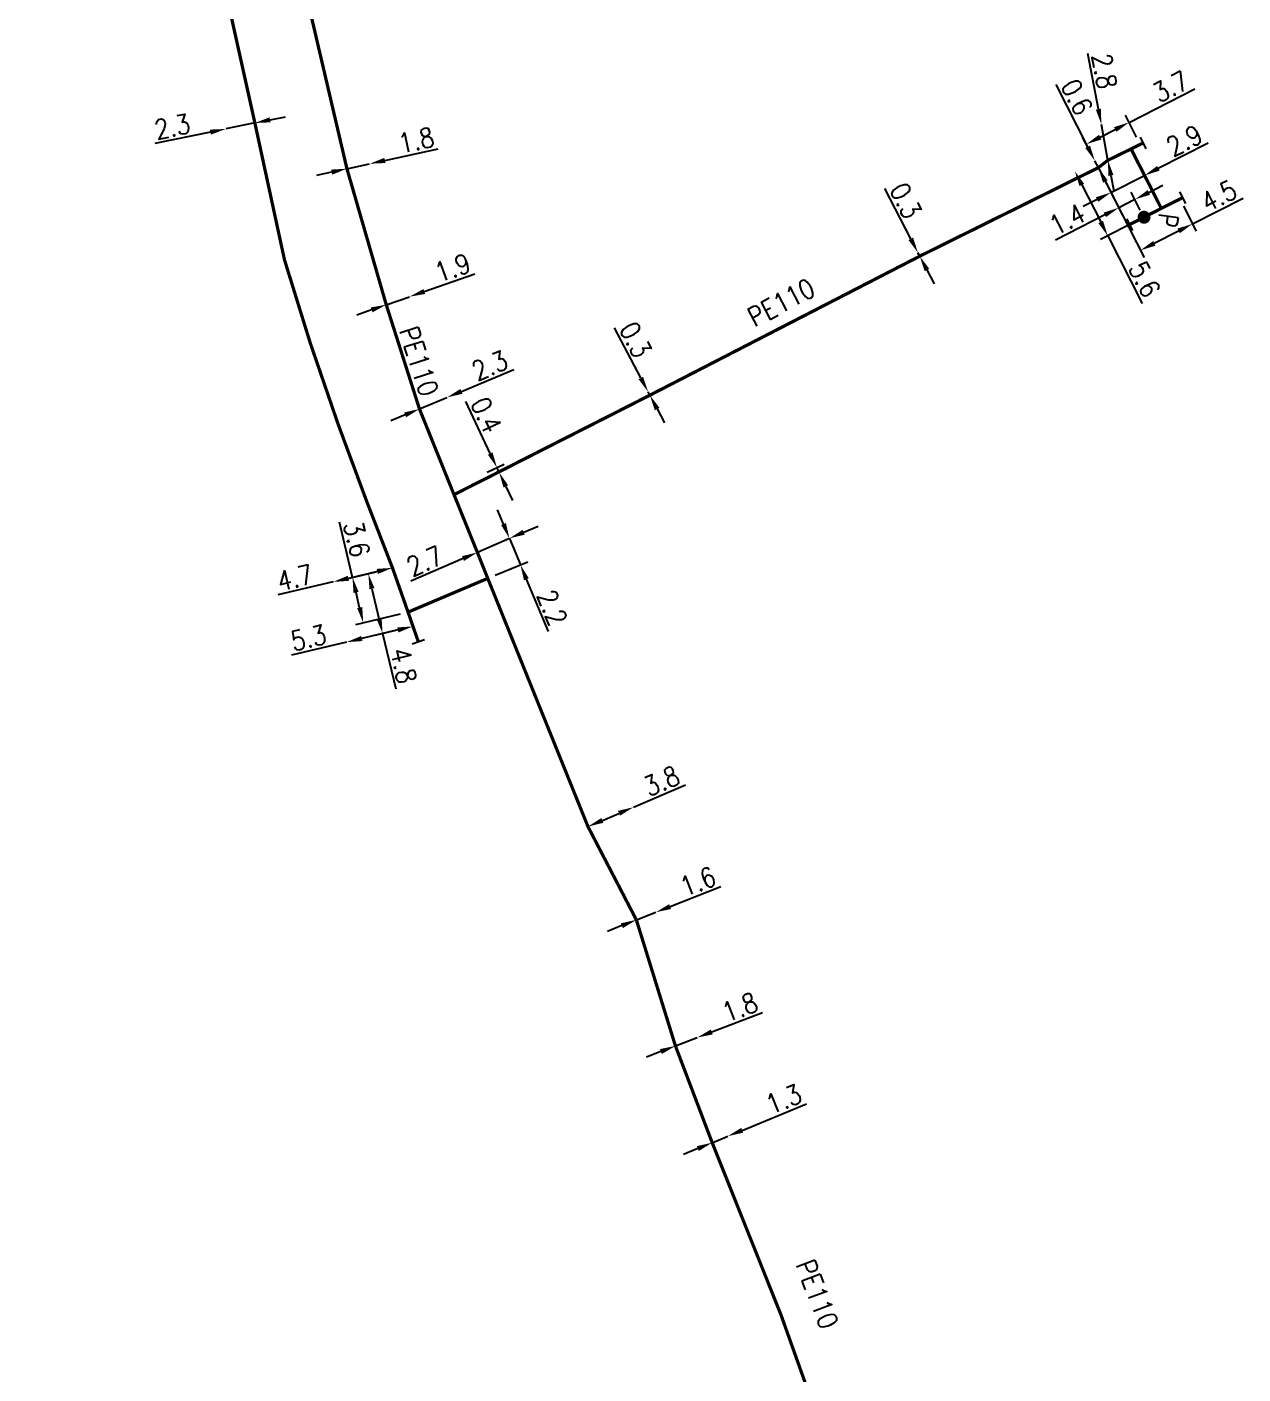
# Model space of a CAD drawing. Header units: millimetres. Extents: x 147000 to 147997, y 130417 to 131006.
# Drawn here: x 147065.5 to 147159.2, y 130820.4 to 130924.2 of the extents above; entities that cross this region are included whole.
import ezdxf
from ezdxf.enums import TextEntityAlignment as Align

# ---------------------------------------------------------------- set-up
doc = ezdxf.new("R2010")
doc.units = ezdxf.units.MM
doc.header["$PDMODE"] = 34
doc.linetypes.add('L_100_PE', pattern=[14, 10, -1.5, 1, -1.5])
doc.layers.get('0').update_dxf_attribs({"linetype": 'CONTINUOUS'})
doc.layers.get('Defpoints').update_dxf_attribs({"linetype": 'CONTINUOUS'})
for name, color, linetype in [('L_140', 3, 'CONTINUOUS'), ('L_300', 7, 'CONTINUOUS'), ('L_340', 7, 'CONTINUOUS')]:
    doc.layers.add(name, color=color, linetype=linetype)
doc.styles.add('G_ROMANS', font='ROMANS.SHX', dxfattribs={"width": 0.75})
doc.styles.get("Standard").update_dxf_attribs({"font": 'romans.shx', "width": 0.85})
doc.dimstyles.get("Standard").update_dxf_attribs({"dimtxt": 1.5, "dimasz": 1.2, "dimexe": 0.625, "dimexo": 0.625, "dimgap": 0.25, "dimtad": 1, "dimdec": 1, "dimzin": 0, "dimdsep": 46, "dimtxsty": 'Standard', "dimcen": -0.5, "dimadec": 0, "dimazin": 0, "dimtfac": 1, "dimtdec": 1, "dimtmove": 0, "dimatfit": 3, "dimfxl": 0, "dimtolj": 1, "dimtzin": 0, "dimarcsym": 0})

# ---------------------------------------------------------------- blocks, each defined once
blk = doc.blocks.new('L_340_07')
at = {"color": 0, "linetype": 'Continuous', "const_width": 0.25, "flags": 128}
blk.add_lwpolyline([(0, 0), (1.25, 0)], dxfattribs=at)
at = {"color": 0, "linetype": 'Continuous', "flags": 128}
blk.add_lwpolyline([(1.25, -0.5), (1.25, 0.5)], dxfattribs=at)
at = {"color": 0, "linetype": 'Continuous', "width": 0.75, "flags": 3}
for tag, p in [('DEF_LEG', (0.72, -3.47)), ('DEF_COUP', (0.72, -5.97)), ('DEF_TYPE', (0.72, -8.47))]:
    blk.add_attdef(tag, text='', height=1.2, dxfattribs=at).set_placement(p, align=Align.MIDDLE)
blk = doc.blocks.new('L_300_12')
at = {"color": 0, "linetype": 'Continuous', "const_width": 0.497, "flags": 128}
blk.add_lwpolyline([(-0.25, 0, 1), (0.25, 0, 1)], format="xyb", close=True, dxfattribs=at)
at = {"color": 0, "linetype": 'Continuous', "style": 'G_ROMANS', "width": 0.75}
blk.add_text('P', height=1.5, dxfattribs=at).set_placement((0, 1.85), align=Align.MIDDLE)
at = {"color": 0, "linetype": 'Continuous', "width": 0.75, "flags": 3}
for tag, p in [('DEF_LEG', (0, -5)), ('DEF_COUP', (0, -7.5)), ('DEF_TYPE', (0, -10))]:
    blk.add_attdef(tag, text='', height=1.2, dxfattribs=at).set_placement(p, align=Align.MIDDLE)
blk = doc.blocks.new('*D259')
at = {"layer": 'Defpoints', "color": 0, "linetype": 'Continuous', "transparency": 16777216}
for p in [(147094.99, 130903.44), (147094.99, 130903.44), (147093.19, 130902.82)]:
    blk.add_point(p, dxfattribs=at)
at = {"layer": 'L_140', "color": 0, "linetype": 'Continuous', "lineweight": -2, "transparency": 16777216}
for p, q in [((147096.12, 130903.84), (147100.02, 130905.2)), ((147093.19, 130902.82), (147094.99, 130903.44)), ((147092.06, 130902.42), (147090.93, 130902.02))]:
    blk.add_line(p, q, dxfattribs=at)
at = {"layer": 'L_140', "color": 0, "linetype": 'Continuous', "transparency": 16777216}
for points in [[(147096.05, 130904.03), (147096.19, 130903.65), (147094.99, 130903.44)], [(147092, 130902.61), (147092.13, 130902.23), (147093.19, 130902.82)]]:
    blk.add_solid(points, dxfattribs=at)
at = {"layer": 'L_140', "color": 0, "linetype": 'Continuous', "transparency": 16777216, "insert": (147098.3, 130905.66), "char_height": 1.5, "attachment_point": 5, "rotation": 19.2866}
blk.add_mtext('\\A1;1.9', dxfattribs=at)
blk = doc.blocks.new('*D260')
at = {"layer": 'Defpoints', "color": 0, "linetype": 'Continuous', "transparency": 16777216}
for p in [(147134.15, 130906.83), (147134.15, 130906.83), (147134.29, 130906.56)]:
    blk.add_point(p, dxfattribs=at)
at = {"layer": 'L_140', "color": 0, "linetype": 'Continuous', "lineweight": -2, "transparency": 16777216}
for p, q in [((147133.6, 130907.9), (147131.59, 130911.78)), ((147134.29, 130906.56), (147134.15, 130906.83)), ((147134.84, 130905.5), (147135.4, 130904.43))]:
    blk.add_line(p, q, dxfattribs=at)
at = {"layer": 'L_140', "color": 0, "linetype": 'Continuous', "transparency": 16777216}
for points in [[(147133.78, 130907.99), (147133.42, 130907.8), (147134.15, 130906.83)], [(147135.02, 130905.59), (147134.67, 130905.41), (147134.29, 130906.56)]]:
    blk.add_solid(points, dxfattribs=at)
at = {"layer": 'L_140', "color": 0, "linetype": 'Continuous', "transparency": 16777216, "insert": (147133.21, 130910.83), "char_height": 1.5, "attachment_point": 5, "rotation": 297.3893}
blk.add_mtext('\\A1;0.3', dxfattribs=at)
blk = doc.blocks.new('*D261')
at = {"layer": 'Defpoints', "color": 0, "linetype": 'Continuous', "transparency": 16777216}
for p in [(147147.78, 130913.91), (147147.78, 130913.91), (147148.05, 130913.38)]:
    blk.add_point(p, dxfattribs=at)
at = {"layer": 'L_140', "color": 0, "linetype": 'Continuous', "lineweight": -2, "transparency": 16777216}
for p, q in [((147147.23, 130914.98), (147144.79, 130919.78)), ((147148.05, 130913.38), (147147.78, 130913.91)), ((147148.59, 130912.31), (147149.14, 130911.24))]:
    blk.add_line(p, q, dxfattribs=at)
at = {"layer": 'L_140', "color": 0, "linetype": 'Continuous', "transparency": 16777216}
for points in [[(147147.41, 130915.07), (147147.05, 130914.89), (147147.78, 130913.91)], [(147148.77, 130912.4), (147148.41, 130912.22), (147148.05, 130913.38)]]:
    blk.add_solid(points, dxfattribs=at)
at = {"layer": 'L_140', "color": 0, "linetype": 'Continuous', "transparency": 16777216, "insert": (147146.4, 130918.82), "char_height": 1.5, "attachment_point": 5, "rotation": 297.0063}
blk.add_mtext('\\A1;0.6', dxfattribs=at)
blk = doc.blocks.new('*D262')
at = {"layer": 'Defpoints', "color": 0, "linetype": 'Continuous', "transparency": 16777216}
for p in [(147147.78, 130913.91), (147149.62, 130910.29), (147151.57, 130909.56)]:
    blk.add_point(p, dxfattribs=at)
at = {"layer": 'L_300', "color": 0, "linetype": 'Continuous', "lineweight": -2, "transparency": 16777216}
for p, q in [((147148.06, 130913.35), (147149.9, 130909.73)), ((147151.28, 130910.11), (147150.58, 130911.48)), ((147151.94, 130911.47), (147153.01, 130912.02)), ((147150.87, 130910.93), (147149.62, 130910.29)), ((147148.55, 130909.75), (147144.74, 130907.8))]:
    blk.add_line(p, q, dxfattribs=at)
at = {"layer": 'L_300', "color": 0, "linetype": 'Continuous', "transparency": 16777216}
for points in [[(147151.85, 130911.65), (147152.03, 130911.29), (147150.87, 130910.93)], [(147148.46, 130909.92), (147148.64, 130909.57), (147149.62, 130910.29)]]:
    blk.add_solid(points, dxfattribs=at)
at = {"layer": 'L_300', "color": 0, "linetype": 'Continuous', "transparency": 16777216, "insert": (147145.65, 130909.39), "char_height": 1.5, "attachment_point": 5, "rotation": 27.0076}
blk.add_mtext('\\A1;1.4', dxfattribs=at)
blk = doc.blocks.new('*D263')
at = {"layer": 'Defpoints', "color": 0, "linetype": 'Continuous', "transparency": 16777216}
for p in [(147102.68, 130884.82), (147102.68, 130884.82), (147100.21, 130883.74)]:
    blk.add_point(p, dxfattribs=at)
at = {"layer": 'L_140', "color": 0, "linetype": 'Continuous', "lineweight": -2, "transparency": 16777216}
for p, q in [((147103.78, 130885.29), (147104.89, 130885.77)), ((147102.68, 130884.82), (147100.21, 130883.74)), ((147099.11, 130883.26), (147095.09, 130881.53))]:
    blk.add_line(p, q, dxfattribs=at)
at = {"layer": 'L_140', "color": 0, "linetype": 'Continuous', "transparency": 16777216}
for points in [[(147103.7, 130885.48), (147103.86, 130885.11), (147102.68, 130884.82)], [(147099.03, 130883.45), (147099.18, 130883.08), (147100.21, 130883.74)]]:
    blk.add_solid(points, dxfattribs=at)
at = {"layer": 'L_140', "color": 0, "linetype": 'Continuous', "transparency": 16777216, "insert": (147096.15, 130883.07), "char_height": 1.5, "attachment_point": 5, "rotation": 23.4363}
blk.add_mtext('\\A1;2.7', dxfattribs=at)
blk = doc.blocks.new('*D264')
at = {"layer": 'Defpoints', "color": 0, "linetype": 'Continuous', "transparency": 16777216}
for p in [(147095.25, 130878.04), (147090.14, 130876.83), (147090.14, 130876.83)]:
    blk.add_point(p, dxfattribs=at)
at = {"layer": 'L_340', "color": 0, "linetype": 'Continuous', "lineweight": -2, "transparency": 16777216}
for p, q in [((147095.11, 130878.65), (147095.11, 130878.65)), ((147094.08, 130877.77), (147091.31, 130877.11)), ((147090.14, 130876.83), (147085.89, 130875.82))]:
    blk.add_line(p, q, dxfattribs=at)
at = {"layer": 'L_340', "color": 0, "linetype": 'Continuous', "transparency": 16777216}
for points in [[(147091.26, 130877.3), (147091.36, 130876.91), (147090.14, 130876.83)], [(147094.04, 130877.96), (147094.13, 130877.57), (147095.25, 130878.04)]]:
    blk.add_solid(points, dxfattribs=at)
at = {"layer": 'L_340', "color": 0, "linetype": 'Continuous', "transparency": 16777216, "insert": (147087.2, 130877.16), "char_height": 1.5, "attachment_point": 5, "rotation": 13.3518}
blk.add_mtext('\\A1;5.3', dxfattribs=at)
blk = doc.blocks.new('*D179')
at = {"layer": 'Defpoints', "color": 0, "linetype": 'Continuous', "transparency": 16777216}
for p in [(147091.91, 130913.68), (147091.91, 130913.68), (147090.16, 130913.3)]:
    blk.add_point(p, dxfattribs=at)
at = {"layer": 'L_140', "color": 0, "linetype": 'Continuous', "lineweight": -2, "transparency": 16777216}
for p, q in [((147093.09, 130913.94), (147097.18, 130914.84)), ((147090.16, 130913.3), (147091.91, 130913.68)), ((147088.98, 130913.04), (147087.81, 130912.78))]:
    blk.add_line(p, q, dxfattribs=at)
at = {"layer": 'L_140', "color": 0, "linetype": 'Continuous', "transparency": 16777216}
for points in [[(147093.04, 130914.13), (147093.13, 130913.74), (147091.91, 130913.68)], [(147088.94, 130913.23), (147089.03, 130912.84), (147090.16, 130913.3)]]:
    blk.add_solid(points, dxfattribs=at)
at = {"layer": 'L_140', "color": 0, "linetype": 'Continuous', "transparency": 16777216, "insert": (147095.5, 130915.49), "char_height": 1.5, "attachment_point": 5, "rotation": 12.3857}
blk.add_mtext('\\A1;1.8', dxfattribs=at)
blk = doc.blocks.new('*D180')
at = {"layer": 'Defpoints', "color": 0, "linetype": 'Continuous', "transparency": 16777216}
for p in [(147100.4, 130889.64), (147101.72, 130890.27), (147100.57, 130889.28)]:
    blk.add_point(p, dxfattribs=at)
at = {"layer": 'L_140', "color": 0, "linetype": 'Continuous', "lineweight": -2, "transparency": 16777216}
for p, q in [((147101.2, 130891.35), (147099.31, 130895.36)), ((147100.96, 130889.91), (147102.28, 130890.53)), ((147101.13, 130889.55), (147102.45, 130890.17)), ((147101.89, 130889.91), (147101.72, 130890.27)), ((147102.4, 130888.82), (147102.92, 130887.74))]:
    blk.add_line(p, q, dxfattribs=at)
at = {"layer": 'L_140', "color": 0, "linetype": 'Continuous', "transparency": 16777216}
for points in [[(147101.38, 130891.44), (147101.02, 130891.27), (147101.72, 130890.27)], [(147102.58, 130888.91), (147102.22, 130888.74), (147101.89, 130889.91)]]:
    blk.add_solid(points, dxfattribs=at)
at = {"layer": 'L_140', "color": 0, "linetype": 'Continuous', "transparency": 16777216, "insert": (147100.9, 130894.32), "char_height": 1.5, "attachment_point": 5, "rotation": 295.371}
blk.add_mtext('\\A1;0.4', dxfattribs=at)
blk = doc.blocks.new('*D181')
at = {"layer": 'Defpoints', "color": 0, "linetype": 'Continuous', "transparency": 16777216}
for p in [(147095.75, 130894.79), (147097.87, 130895.68), (147097.87, 130895.68)]:
    blk.add_point(p, dxfattribs=at)
at = {"layer": 'L_140', "color": 0, "linetype": 'Continuous', "lineweight": -2, "transparency": 16777216}
for p, q in [((147098.98, 130896.14), (147103.01, 130897.83)), ((147095.75, 130894.79), (147097.87, 130895.68)), ((147094.64, 130894.33), (147093.54, 130893.87))]:
    blk.add_line(p, q, dxfattribs=at)
at = {"layer": 'L_140', "color": 0, "linetype": 'Continuous', "transparency": 16777216}
for points in [[(147098.9, 130896.33), (147099.06, 130895.96), (147097.87, 130895.68)], [(147094.57, 130894.52), (147094.72, 130894.15), (147095.75, 130894.79)]]:
    blk.add_solid(points, dxfattribs=at)
at = {"layer": 'L_140', "color": 0, "linetype": 'Continuous', "transparency": 16777216, "insert": (147101.17, 130898.14), "char_height": 1.5, "attachment_point": 5, "rotation": 22.6789}
blk.add_mtext('\\A1;2.3', dxfattribs=at)
blk = doc.blocks.new('*D182')
at = {"layer": 'Defpoints', "color": 0, "linetype": 'Continuous', "transparency": 16777216}
for p in [(147146.23, 130913.12), (147146.23, 130913.12), (147151.57, 130909.56)]:
    blk.add_point(p, dxfattribs=at)
at = {"layer": 'L_300', "color": 0, "linetype": 'Continuous', "lineweight": -2, "transparency": 16777216}
for p, q in [((147146.77, 130912.05), (147148.23, 130909.2)), ((147151.01, 130909.27), (147148.21, 130907.85)), ((147148.77, 130908.13), (147151.43, 130902.91))]:
    blk.add_line(p, q, dxfattribs=at)
at = {"layer": 'L_300', "color": 0, "linetype": 'Continuous', "transparency": 16777216}
for points in [[(147146.95, 130912.14), (147146.6, 130911.96), (147146.23, 130913.12)], [(147148.41, 130909.29), (147148.05, 130909.11), (147148.77, 130908.13)]]:
    blk.add_solid(points, dxfattribs=at)
at = {"layer": 'L_300', "color": 0, "linetype": 'Continuous', "transparency": 16777216, "insert": (147151.61, 130904.78), "char_height": 1.5, "attachment_point": 5, "rotation": 297.0063}
blk.add_mtext('\\A1;5.6', dxfattribs=at)
blk = doc.blocks.new('*D183')
at = {"layer": 'Defpoints', "color": 0, "linetype": 'Continuous', "transparency": 16777216}
for p in [(147113.36, 130896.11), (147113.36, 130896.11), (147113.5, 130895.85)]:
    blk.add_point(p, dxfattribs=at)
at = {"layer": 'L_140', "color": 0, "linetype": 'Continuous', "lineweight": -2, "transparency": 16777216}
for p, q in [((147112.8, 130897.18), (147110.77, 130901.05)), ((147113.5, 130895.85), (147113.36, 130896.11)), ((147114.06, 130894.79), (147114.62, 130893.72))]:
    blk.add_line(p, q, dxfattribs=at)
at = {"layer": 'L_140', "color": 0, "linetype": 'Continuous', "transparency": 16777216}
for points in [[(147112.98, 130897.27), (147112.63, 130897.08), (147113.36, 130896.11)], [(147114.24, 130894.88), (147113.88, 130894.69), (147113.5, 130895.85)]]:
    blk.add_solid(points, dxfattribs=at)
at = {"layer": 'L_140', "color": 0, "linetype": 'Continuous', "transparency": 16777216, "insert": (147112.39, 130900.11), "char_height": 1.5, "attachment_point": 5, "rotation": 297.7013}
blk.add_mtext('\\A1;0.3', dxfattribs=at)
blk = doc.blocks.new('*D184')
at = {"layer": 'Defpoints', "color": 0, "linetype": 'Continuous', "transparency": 16777216}
for p in [(147148.28, 130916.71), (147148.28, 130916.71), (147148.79, 130913.95)]:
    blk.add_point(p, dxfattribs=at)
at = {"layer": 'L_140', "color": 0, "linetype": 'Continuous', "lineweight": -2, "transparency": 16777216}
for p, q in [((147148.05, 130917.88), (147147.24, 130922.18)), ((147148.79, 130913.95), (147148.28, 130916.71)), ((147149.02, 130912.78), (147149.24, 130911.6))]:
    blk.add_line(p, q, dxfattribs=at)
at = {"layer": 'L_140', "color": 0, "linetype": 'Continuous', "transparency": 16777216}
for points in [[(147148.25, 130917.92), (147147.86, 130917.85), (147148.28, 130916.71)], [(147149.21, 130912.81), (147148.82, 130912.74), (147148.79, 130913.95)]]:
    blk.add_solid(points, dxfattribs=at)
at = {"layer": 'L_140', "color": 0, "linetype": 'Continuous', "transparency": 16777216, "insert": (147148.52, 130920.81), "char_height": 1.5, "attachment_point": 5, "rotation": 280.6903}
blk.add_mtext('\\A1;2.8', dxfattribs=at)
blk = doc.blocks.new('*D185')
at = {"layer": 'Defpoints', "color": 0, "linetype": 'Continuous', "transparency": 16777216}
for p in [(147147.13, 130915.19), (147151.28, 130915.17), (147147.78, 130913.91)]:
    blk.add_point(p, dxfattribs=at)
at = {"layer": 'L_340', "color": 0, "linetype": 'Continuous', "lineweight": -2, "transparency": 16777216}
for p, q in [((147150.42, 130916.87), (147155.49, 130919.45)), ((147151, 130915.73), (147150.14, 130917.42)), ((147147.49, 130914.47), (147146.84, 130915.74)), ((147148.19, 130915.73), (147149.35, 130916.32))]:
    blk.add_line(p, q, dxfattribs=at)
at = {"layer": 'L_340', "color": 0, "linetype": 'Continuous', "transparency": 16777216}
for points in [[(147149.26, 130916.5), (147149.44, 130916.14), (147150.42, 130916.87)], [(147148.1, 130915.91), (147148.29, 130915.55), (147147.13, 130915.19)]]:
    blk.add_solid(points, dxfattribs=at)
at = {"layer": 'L_340', "color": 0, "linetype": 'Continuous', "transparency": 16777216, "insert": (147153.62, 130919.62), "char_height": 1.5, "attachment_point": 5, "rotation": 27.0076}
blk.add_mtext('\\A1;3.7', dxfattribs=at)
blk = doc.blocks.new('*D186')
at = {"layer": 'Defpoints', "color": 0, "linetype": 'Continuous', "transparency": 16777216}
for p in [(147147.78, 130913.91), (147154.33, 130910.96), (147151.29, 130907.01)]:
    blk.add_point(p, dxfattribs=at)
at = {"layer": 'L_340', "color": 0, "linetype": 'Continuous', "lineweight": -2, "transparency": 16777216}
for p, q in [((147148.06, 130913.35), (147151.58, 130906.45)), ((147154.61, 130910.41), (147155.59, 130908.49)), ((147155.3, 130909.05), (147159.2, 130911.04)), ((147152.36, 130907.55), (147154.23, 130908.51))]:
    blk.add_line(p, q, dxfattribs=at)
at = {"layer": 'L_340', "color": 0, "linetype": 'Continuous', "transparency": 16777216}
for points in [[(147154.14, 130908.68), (147154.33, 130908.33), (147155.3, 130909.05)], [(147152.27, 130907.73), (147152.45, 130907.37), (147151.29, 130907.01)]]:
    blk.add_solid(points, dxfattribs=at)
at = {"layer": 'L_340', "color": 0, "linetype": 'Continuous', "transparency": 16777216, "insert": (147157.33, 130911.21), "char_height": 1.5, "attachment_point": 5, "rotation": 27.0076}
blk.add_mtext('\\A1;4.5', dxfattribs=at)
blk = doc.blocks.new('*D187')
at = {"layer": 'Defpoints', "color": 0, "linetype": 'Continuous', "transparency": 16777216}
for p in [(147150.57, 130914.82), (147147.78, 130913.91), (147149.02, 130911.47)]:
    blk.add_point(p, dxfattribs=at)
at = {"layer": 'L_140', "color": 0, "linetype": 'Continuous', "lineweight": -2, "transparency": 16777216}
for p, q in [((147152.67, 130913.33), (147156.52, 130915.29)), ((147150.85, 130914.26), (147151.89, 130912.23)), ((147148.06, 130913.35), (147149.31, 130910.91)), ((147149.02, 130911.47), (147151.61, 130912.78)), ((147147.95, 130910.92), (147146.88, 130910.38))]:
    blk.add_line(p, q, dxfattribs=at)
at = {"layer": 'L_140', "color": 0, "linetype": 'Continuous', "transparency": 16777216}
for points in [[(147152.58, 130913.51), (147152.77, 130913.15), (147151.61, 130912.78)], [(147147.86, 130911.1), (147148.04, 130910.74), (147149.02, 130911.47)]]:
    blk.add_solid(points, dxfattribs=at)
at = {"layer": 'L_140', "color": 0, "linetype": 'Continuous', "transparency": 16777216, "insert": (147154.68, 130915.47), "char_height": 1.5, "attachment_point": 5, "rotation": 27.0076}
blk.add_mtext('\\A1;2.9', dxfattribs=at)
blk = doc.blocks.new('*D188')
at = {"layer": 'Defpoints', "color": 0, "linetype": 'Continuous', "transparency": 16777216}
for p in [(147102.68, 130884.82), (147102.68, 130884.82), (147101.01, 130881.74)]:
    blk.add_point(p, dxfattribs=at)
at = {"layer": 'L_140', "color": 0, "linetype": 'Continuous', "lineweight": -2, "transparency": 16777216}
for p, q in [((147102.22, 130885.92), (147101.76, 130887.03)), ((147102.11, 130884.58), (147102.11, 130884.58)), ((147102.68, 130884.82), (147103.53, 130882.78)), ((147101.59, 130881.98), (147104.1, 130883.02)), ((147103.98, 130881.67), (147105.66, 130877.64))]:
    blk.add_line(p, q, dxfattribs=at)
at = {"layer": 'L_140', "color": 0, "linetype": 'Continuous', "transparency": 16777216}
for points in [[(147102.41, 130886), (147102.04, 130885.85), (147102.68, 130884.82)], [(147104.17, 130881.75), (147103.8, 130881.6), (147103.53, 130882.78)]]:
    blk.add_solid(points, dxfattribs=at)
at = {"layer": 'L_140', "color": 0, "linetype": 'Continuous', "transparency": 16777216, "insert": (147105.97, 130879.48), "char_height": 1.5, "attachment_point": 5, "rotation": 292.4972}
blk.add_mtext('\\A1;2.2', dxfattribs=at)
blk = doc.blocks.new('*D189')
at = {"layer": 'Defpoints', "color": 0, "linetype": 'Continuous', "transparency": 16777216}
for p in [(147093.67, 130882.55), (147089.1, 130881.47), (147089.1, 130881.47)]:
    blk.add_point(p, dxfattribs=at)
at = {"layer": 'L_140', "color": 0, "linetype": 'Continuous', "lineweight": -2, "transparency": 16777216}
for p, q in [((147092.51, 130882.27), (147090.27, 130881.74)), ((147089.1, 130881.47), (147084.85, 130880.46))]:
    blk.add_line(p, q, dxfattribs=at)
at = {"layer": 'L_140', "color": 0, "linetype": 'Continuous', "transparency": 16777216}
for points in [[(147092.46, 130882.47), (147092.55, 130882.08), (147093.67, 130882.55)], [(147090.22, 130881.94), (147090.31, 130881.55), (147089.1, 130881.47)]]:
    blk.add_solid(points, dxfattribs=at)
at = {"layer": 'L_140', "color": 0, "linetype": 'Continuous', "transparency": 16777216, "insert": (147086.16, 130881.8), "char_height": 1.5, "attachment_point": 5, "rotation": 13.3518}
blk.add_mtext('\\A1;4.7', dxfattribs=at)
blk = doc.blocks.new('*D191')
at = {"layer": 'Defpoints', "color": 0, "linetype": 'Continuous', "transparency": 16777216}
for p in [(147089.1, 130881.47), (147091.81, 130882.11), (147095.25, 130878.04)]:
    blk.add_point(p, dxfattribs=at)
at = {"layer": 'L_340', "color": 0, "linetype": 'Continuous', "lineweight": -2, "transparency": 16777216}
for p, q in [((147089.71, 130881.61), (147092.42, 130882.25)), ((147092.09, 130880.94), (147092.63, 130878.66)), ((147094.64, 130877.9), (147092.3, 130877.34)), ((147092.91, 130877.49), (147093.92, 130873.23))]:
    blk.add_line(p, q, dxfattribs=at)
at = {"layer": 'L_340', "color": 0, "linetype": 'Continuous', "transparency": 16777216}
for points in [[(147092.28, 130880.99), (147091.9, 130880.9), (147091.81, 130882.11)], [(147092.83, 130878.7), (147092.44, 130878.61), (147092.91, 130877.49)]]:
    blk.add_solid(points, dxfattribs=at)
at = {"layer": 'L_340', "color": 0, "linetype": 'Continuous', "transparency": 16777216, "insert": (147094.53, 130875.01), "char_height": 1.5, "attachment_point": 5, "rotation": 283.3518}
blk.add_mtext('\\A1;4.8', dxfattribs=at)
blk = doc.blocks.new('*D192')
at = {"layer": 'Defpoints', "color": 0, "linetype": 'Continuous', "transparency": 16777216}
for p in [(147112.23, 130864.11), (147112.23, 130864.11), (147108.73, 130862.62)]:
    blk.add_point(p, dxfattribs=at)
at = {"layer": 'L_140', "color": 0, "linetype": 'Continuous', "lineweight": -2, "transparency": 16777216}
for p, q in [((147112.23, 130864.11), (147116.25, 130865.83)), ((147109.84, 130863.09), (147111.12, 130863.64))]:
    blk.add_line(p, q, dxfattribs=at)
at = {"layer": 'L_140', "color": 0, "linetype": 'Continuous', "transparency": 16777216}
for points in [[(147111.04, 130863.83), (147111.2, 130863.46), (147112.23, 130864.11)], [(147109.76, 130863.28), (147109.91, 130862.91), (147108.73, 130862.62)]]:
    blk.add_solid(points, dxfattribs=at)
at = {"layer": 'L_140', "color": 0, "linetype": 'Continuous', "transparency": 16777216, "insert": (147114.4, 130866.13), "char_height": 1.5, "attachment_point": 5, "rotation": 23.1089}
blk.add_mtext('\\A1;3.8', dxfattribs=at)
blk = doc.blocks.new('*D193')
at = {"layer": 'Defpoints', "color": 0, "linetype": 'Continuous', "transparency": 16777216}
for p in [(147083.07, 130916.82), (147080.82, 130916.36), (147080.82, 130916.36)]:
    blk.add_point(p, dxfattribs=at)
at = {"layer": 'L_140', "color": 0, "linetype": 'Continuous', "lineweight": -2, "transparency": 16777216}
for p, q in [((147083.07, 130916.82), (147080.82, 130916.36)), ((147084.24, 130917.06), (147085.42, 130917.3)), ((147079.64, 130916.12), (147075.36, 130915.24))]:
    blk.add_line(p, q, dxfattribs=at)
at = {"layer": 'L_140', "color": 0, "linetype": 'Continuous', "transparency": 16777216}
for points in [[(147084.2, 130917.26), (147084.28, 130916.87), (147083.07, 130916.82)], [(147079.6, 130916.31), (147079.68, 130915.92), (147080.82, 130916.36)]]:
    blk.add_solid(points, dxfattribs=at)
at = {"layer": 'L_140', "color": 0, "linetype": 'Continuous', "transparency": 16777216, "insert": (147076.71, 130916.54), "char_height": 1.5, "attachment_point": 5, "rotation": 11.593}
blk.add_mtext('\\A1;2.3', dxfattribs=at)
blk = doc.blocks.new('*D194')
at = {"layer": 'Defpoints', "color": 0, "linetype": 'Continuous', "transparency": 16777216}
for p in [(147112.46, 130855.43), (147113.95, 130856.02), (147113.95, 130856.02)]:
    blk.add_point(p, dxfattribs=at)
at = {"layer": 'L_140', "color": 0, "linetype": 'Continuous', "lineweight": -2, "transparency": 16777216}
for p, q in [((147115.07, 130856.46), (147118.96, 130858)), ((147112.46, 130855.43), (147113.95, 130856.02)), ((147111.35, 130854.99), (147110.23, 130854.55))]:
    blk.add_line(p, q, dxfattribs=at)
at = {"layer": 'L_140', "color": 0, "linetype": 'Continuous', "transparency": 16777216}
for points in [[(147114.99, 130856.64), (147115.14, 130856.27), (147113.95, 130856.02)], [(147111.27, 130855.17), (147111.42, 130854.8), (147112.46, 130855.43)]]:
    blk.add_solid(points, dxfattribs=at)
at = {"layer": 'L_140', "color": 0, "linetype": 'Continuous', "transparency": 16777216, "insert": (147117.2, 130858.38), "char_height": 1.5, "attachment_point": 5, "rotation": 21.5754}
blk.add_mtext('\\A1;1.6', dxfattribs=at)
blk = doc.blocks.new('*D195')
at = {"layer": 'Defpoints', "color": 0, "linetype": 'Continuous', "transparency": 16777216}
for p in [(147117.15, 130846.37), (147117.15, 130846.37), (147115.47, 130845.72)]:
    blk.add_point(p, dxfattribs=at)
at = {"layer": 'L_140', "color": 0, "linetype": 'Continuous', "lineweight": -2, "transparency": 16777216}
for p, q in [((147118.27, 130846.8), (147122.18, 130848.31)), ((147115.47, 130845.72), (147117.15, 130846.37)), ((147114.35, 130845.29), (147113.23, 130844.86))]:
    blk.add_line(p, q, dxfattribs=at)
at = {"layer": 'L_140', "color": 0, "linetype": 'Continuous', "transparency": 16777216}
for points in [[(147118.2, 130846.99), (147118.34, 130846.61), (147117.15, 130846.37)], [(147114.28, 130845.48), (147114.42, 130845.1), (147115.47, 130845.72)]]:
    blk.add_solid(points, dxfattribs=at)
at = {"layer": 'L_140', "color": 0, "linetype": 'Continuous', "transparency": 16777216, "insert": (147120.43, 130848.7), "char_height": 1.5, "attachment_point": 5, "rotation": 21.0866}
blk.add_mtext('\\A1;1.8', dxfattribs=at)
blk = doc.blocks.new('*D198')
at = {"layer": 'Defpoints', "color": 0, "linetype": 'Continuous', "transparency": 16777216}
for p in [(147119.5, 130838.77), (147119.5, 130838.77), (147118.3, 130838.27)]:
    blk.add_point(p, dxfattribs=at)
at = {"layer": 'L_140', "color": 0, "linetype": 'Continuous', "lineweight": -2, "transparency": 16777216}
for p, q in [((147120.61, 130839.22), (147125.57, 130841.26)), ((147118.3, 130838.27), (147119.5, 130838.77)), ((147117.19, 130837.81), (147116.08, 130837.36))]:
    blk.add_line(p, q, dxfattribs=at)
at = {"layer": 'L_140', "color": 0, "linetype": 'Continuous', "transparency": 16777216}
for points in [[(147120.54, 130839.41), (147120.69, 130839.04), (147119.5, 130838.77)], [(147117.12, 130838), (147117.27, 130837.63), (147118.3, 130838.27)]]:
    blk.add_solid(points, dxfattribs=at)
at = {"layer": 'L_140', "color": 0, "linetype": 'Continuous', "transparency": 16777216, "insert": (147123.81, 130841.62), "char_height": 1.5, "attachment_point": 5, "rotation": 22.3521}
blk.add_mtext('\\A1;1.3', dxfattribs=at)
blk = doc.blocks.new('*D230')
at = {"layer": 'Defpoints', "color": 0, "linetype": 'Continuous', "transparency": 16777216}
for p in [(147089.1, 130881.47), (147090.59, 130881.82), (147094.87, 130879.14)]:
    blk.add_point(p, dxfattribs=at)
at = {"layer": 'L_140', "color": 0, "linetype": 'Continuous', "lineweight": -2, "transparency": 16777216}
for p, q in [((147090.59, 130881.82), (147089.58, 130886.07)), ((147089.71, 130881.61), (147091.2, 130881.96)), ((147091.14, 130879.48), (147090.87, 130880.65)), ((147094.26, 130878.99), (147090.81, 130878.17))]:
    blk.add_line(p, q, dxfattribs=at)
at = {"layer": 'L_140', "color": 0, "linetype": 'Continuous', "transparency": 16777216}
for points in [[(147091.06, 130880.7), (147090.67, 130880.61), (147090.59, 130881.82)], [(147091.34, 130879.53), (147090.95, 130879.44), (147091.42, 130878.32)]]:
    blk.add_solid(points, dxfattribs=at)
at = {"layer": 'L_140', "color": 0, "linetype": 'Continuous', "transparency": 16777216, "insert": (147090.92, 130884.76), "char_height": 1.5, "attachment_point": 5, "rotation": 283.3518}
blk.add_mtext('\\A1;3.6', dxfattribs=at)

msp = doc.modelspace()

# ---------------------------------------------------------------- linework, layer by layer
at = {"layer": 'L_140', "linetype": 'L_100_PE', "flags": 128}
for points in [[(147095.25, 130878.04, 0.25, 0.25, 0), (147094.87, 130879.14, 0.25, 0.25, 0), (147093.67, 130882.55, 0.25, 0.25, 0), (147091.7, 130887.63, 0.25, 0.25, 0), (147089.52, 130893.51, 0.25, 0.25, 0), (147087.34, 130899.86, 0.25, 0.25, 0), (147085.35, 130906.28, 0.25, 0.25, 0), (147083.07, 130916.82, 0.25, 0.25, 0), (147076.71, 130945.43, 0.25, 0.25, 0), (147072.54, 130965, 0.25, 0.25, 0), (147067.56, 130989.72, 0.25, 0.25, 0), (147067.56, 130989.72, 0.25, 0.25, 0), (147066.34, 130996.38, 0.25, 0.25, 0), (147065.97, 130998.42, 0.25, 0.25, 0), (147065.63, 131000, 0, 0, 0)], [(147072.1, 130998.51, 0.25, 0.25, 0), (147075.23, 130984.06, 0.25, 0.25, 0), (147075.23, 130984.06, 0.25, 0.25, 0), (147076.7, 130976.38, 0.25, 0.25, 0), (147079.84, 130961.1, 0.25, 0.25, 0), (147082.63, 130947.04, 0.25, 0.25, 0), (147085.96, 130931.26, 0.25, 0.25, 0), (147090.16, 130913.3, 0.25, 0.25, 0), (147093.19, 130902.82, 0.25, 0.25, 0), (147095.75, 130894.79, 0.25, 0.25, 0), (147098.41, 130888.19, 0.25, 0.25, 0), (147100.21, 130883.74, 0.25, 0.25, 0), (147101.01, 130881.74, 0.25, 0.25, 0), (147108.73, 130862.62, 0.25, 0.25, 0), (147112.46, 130855.43, 0.25, 0.25, 0), (147115.47, 130845.72, 0.25, 0.25, 0), (147118.3, 130838.27, 0.25, 0.25, 0), (147123.61, 130824.98, 0.25, 0.25, 0), (147128.12, 130812.31, 0.25, 0.25, 0), (147128.12, 130812.31, 0.25, 0.25, 0), (147128.12, 130812.31, 0.25, 0.25, 0), (147128.12, 130812.31, 0.25, 0.25, 0), (147131.47, 130800.6, 0.25, 0.25, 0), (147132.52, 130794.24, 0.25, 0.25, 0), (147136.27, 130776.08, 0.25, 0.25, 0), (147138.39, 130765.42, 0.25, 0.25, 0), (147138.94, 130749.8, 0.25, 0.25, 0), (147139.18, 130742.98, 0.25, 0.25, 0), (147138.92, 130726.4, 0.25, 0.25, 0), (147139.31, 130721.28, 0.25, 0.25, 0), (147139.84, 130713.91, 0.25, 0.25, 0), (147142.17, 130695.91, 0.25, 0.25, 0), (147144.15, 130685.35, 0.25, 0.25, 0), (147144.15, 130685.35, 0.25, 0.25, 0), (147144.12, 130683.26, 0.25, 0.25, 0), (147144.97, 130679.6, 0.25, 0.25, 0), (147144.97, 130679.6, 0.25, 0.25, 0), (147146.02, 130675.49, 0.25, 0.25, 0), (147146.77, 130672.94, 0.25, 0.25, 0), (147147.28, 130671.19, 0.25, 0.25, 0), (147147.28, 130671.19, 0.25, 0.25, 0), (147147.28, 130671.19, 0.25, 0.25, 0), (147143.74, 130669.97, 0.25, 0.25, 0), (147141.33, 130669.12, 0.25, 0.25, 0), (147138.2, 130666.94, 0.25, 0.25, 0), (147129.03, 130663.35, 0.25, 0.25, 0), (147120.36, 130660.23, 0.25, 0.25, 0), (147114.91, 130658.45, 0.25, 0.25, 0), (147113.71, 130658.38, 0.25, 0.25, 0), (147112.29, 130658.84, 0.25, 0.25, 0), (147111.36, 130659.36, 0.25, 0.25, 0), (147105.11, 130665.96, 0.25, 0.25, 0), (147102.19, 130669.02, 0.25, 0.25, 0), (147100.02, 130670.2, 0.25, 0.25, 0), (147099.34, 130670.53, 0.25, 0.25, 0), (147095.62, 130671.59, 0.25, 0.25, 0), (147091.9, 130672.13, 0.25, 0.25, 0), (147087.82, 130671.01, 0.25, 0.25, 0), (147087.42, 130670.9, 0, 0, 0)], [(147151.28, 130915.17, 0.25, 0.25, 0), (147150.57, 130914.82, 0.25, 0.25, 0), (147148.79, 130913.95, 0.25, 0.25, 0), (147148.05, 130913.38, 0.25, 0.25, 0), (147134.29, 130906.56, 0.25, 0.25, 0), (147113.5, 130895.85, 0.25, 0.25, 0), (147100.57, 130889.28, 0.25, 0.25, 0), (147098.41, 130888.19, 0, 0, 0)]]:
    msp.add_lwpolyline(points, format="xyseb", dxfattribs=at)
at = {"layer": 'L_140', "linetype": 'L_100_PE', "const_width": 0.25, "flags": 128}
for points in [[(147150.57, 130914.82), (147152.07, 130911.88), (147152.9, 130910.24)], [(147154.33, 130910.96), (147152.9, 130910.24), (147151.57, 130909.56)], [(147094.87, 130879.14), (147101.01, 130881.74)]]:
    msp.add_lwpolyline(points, dxfattribs=at)

# ---------------------------------------------------------------- block references
at = {"layer": 'L_300', "rotation": 262.0623782665734}
msp.add_blockref('L_300_12', (147151.57, 130909.56), dxfattribs=at)
at = {"layer": 'L_340', "xscale": 0.2}
for p, rotation in [((147151.28, 130915.17), 26.08435475700174), ((147154.33, 130910.96), 27.0076013469298)]:
    msp.add_blockref('L_340_07', p, dxfattribs=dict(at, rotation=rotation))
at = {"layer": 'L_340'}
for p, rotation in [((147151.57, 130909.56), 207.003696587808), ((147095.25, 130878.04), 289.2938097463926)]:
    msp.add_blockref('L_340_07', p, dxfattribs=dict(at, rotation=rotation))

# ---------------------------------------------------------------- texts
at = {"layer": 'L_140', "linetype": 'Continuous', "width": 0.85}
for rotation, p in [(27.7018, (147123.62, 130902.99)), (287.6851, (147095.71, 130898.47)), (290.874, (147126.4, 130826.6))]:
    msp.add_text('PE110', height=1.5, rotation=rotation, dxfattribs=at).set_placement(p, align=Align.MIDDLE)

# ---------------------------------------------------------------- dimensions: what is measured, and where the dimension line sits
at = {"layer": 'L_140', "linetype": 'Continuous'}
for base, p1, p2, angle, picture, middle in [((147148.28, 130916.71), (147148.79, 130913.95), (147148.28, 130916.71), 280.6903, '*D184', (147147.54, 130920.62)), ((147147.78, 130913.91), (147148.05, 130913.38), (147147.78, 130913.91), 297.0063, '*D261', (147145.51, 130918.37)), ((147080.82, 130916.36), (147083.07, 130916.82), (147080.82, 130916.36), 11.593, '*D193', (147076.91, 130915.56)), ((147091.91, 130913.68), (147090.16, 130913.3), (147091.91, 130913.68), 192.3857, '*D179', (147095.72, 130914.52)), ((147149.02, 130911.47), (147150.57, 130914.82), (147147.78, 130913.91), 27.0076, '*D187', (147155.13, 130914.58)), ((147134.15, 130906.83), (147134.29, 130906.56), (147134.15, 130906.83), 297.3893, '*D260', (147132.32, 130910.37)), ((147094.99, 130903.44), (147093.19, 130902.82), (147094.99, 130903.44), 199.2866, '*D259', (147098.63, 130904.72)), ((147113.36, 130896.11), (147113.5, 130895.85), (147113.36, 130896.11), 297.7013, '*D183', (147111.51, 130899.64)), ((147097.87, 130895.68), (147095.75, 130894.79), (147097.87, 130895.68), 202.6789, '*D181', (147101.55, 130897.22)), ((147101.72, 130890.27), (147100.57, 130889.28), (147100.4, 130889.64), 295.371, '*D180', (147100, 130893.9)), ((147102.68, 130884.82), (147101.01, 130881.74), (147102.68, 130884.82), 292.4972, '*D188', (147105.05, 130879.1)), ((147090.59, 130881.82), (147094.87, 130879.14), (147089.1, 130881.47), 283.3518, '*D230', (147089.95, 130884.53)), ((147102.68, 130884.82), (147100.21, 130883.74), (147102.68, 130884.82), 203.4363, '*D263', (147096.55, 130882.16)), ((147089.1, 130881.47), (147093.67, 130882.55), (147089.1, 130881.47), 13.3518, '*D189', (147086.39, 130880.82)), ((147112.23, 130864.11), (147108.73, 130862.62), (147112.23, 130864.11), 203.1089, '*D192', (147114.79, 130865.21)), ((147113.95, 130856.02), (147112.46, 130855.43), (147113.95, 130856.02), 201.5754, '*D194', (147117.57, 130857.45)), ((147117.15, 130846.37), (147115.47, 130845.72), (147117.15, 130846.37), 201.0866, '*D195', (147120.79, 130847.77)), ((147119.5, 130838.77), (147118.3, 130838.27), (147119.5, 130838.77), 202.3521, '*D198', (147124.19, 130840.69))]:
    dim = msp.add_linear_dim(base=base, p1=p1, p2=p2, angle=angle, dimstyle='Standard', dxfattribs=at)
    dim.commit()
    dim.dimension.update_dxf_attribs({"geometry": picture, "text_midpoint": middle, "dimtype": 160})
at = {"layer": 'L_300', "linetype": 'Continuous'}
for base, p2, angle, picture, middle in [((147149.62, 130910.29), (147147.78, 130913.91), 27.0076, '*D262', (147146.1, 130908.5)), ((147146.23, 130913.12), (147146.23, 130913.12), 297.0063, '*D182', (147150.71, 130904.32))]:
    dim = msp.add_linear_dim(base=base, p1=(147151.57, 130909.56), p2=p2, angle=angle, dimstyle='Standard', dxfattribs=at)
    dim.commit()
    dim.dimension.update_dxf_attribs({"geometry": picture, "text_midpoint": middle, "dimtype": 160})
at = {"layer": 'L_340', "linetype": 'Continuous'}
for base, p1, p2, angle, picture, middle in [((147147.13, 130915.19), (147151.28, 130915.17), (147147.78, 130913.91), 27.0076, '*D185', (147154.07, 130918.73)), ((147151.29, 130907.01), (147154.33, 130910.96), (147147.78, 130913.91), 27.0076, '*D186', (147157.79, 130910.32)), ((147091.81, 130882.11), (147095.25, 130878.04), (147089.1, 130881.47), 283.3518, '*D191', (147093.55, 130874.78)), ((147090.14, 130876.83), (147095.25, 130878.04), (147090.14, 130876.83), 13.3518, '*D264', (147087.43, 130876.19))]:
    dim = msp.add_linear_dim(base=base, p1=p1, p2=p2, angle=angle, dimstyle='Standard', dxfattribs=at)
    dim.commit()
    dim.dimension.update_dxf_attribs({"geometry": picture, "text_midpoint": middle, "dimtype": 160})

doc.saveas('drawing.dxf')
